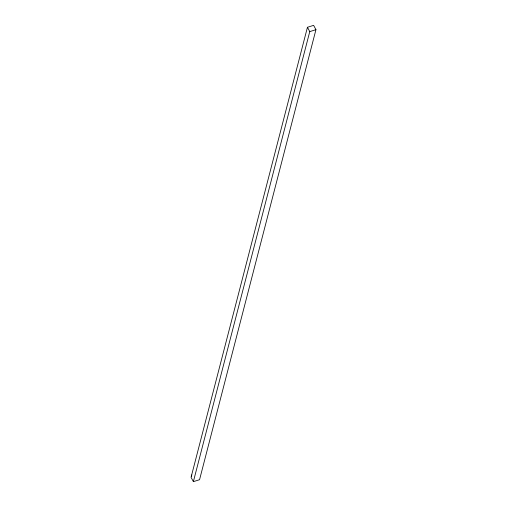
<?xml version="1.0" encoding="UTF-8"?>
<svg xmlns="http://www.w3.org/2000/svg" width="507" height="507" viewBox="0 0 507 507"><rect width="100%" height="100%" fill="white"/><g stroke="black" fill="none" stroke-linecap="round" stroke-linejoin="round"><path stroke-width="0.76" d="M307.445 27.283L191.057 477.321L193.376 481.65L199.555 479.717L315.943 29.679L313.624 25.35L307.445 27.283L309.764 31.605L193.376 481.65M309.764 31.605L315.943 29.679M191.456 476.327A2.757 2.262 14.5 0 1 191.868 474.958"/></g></svg>
